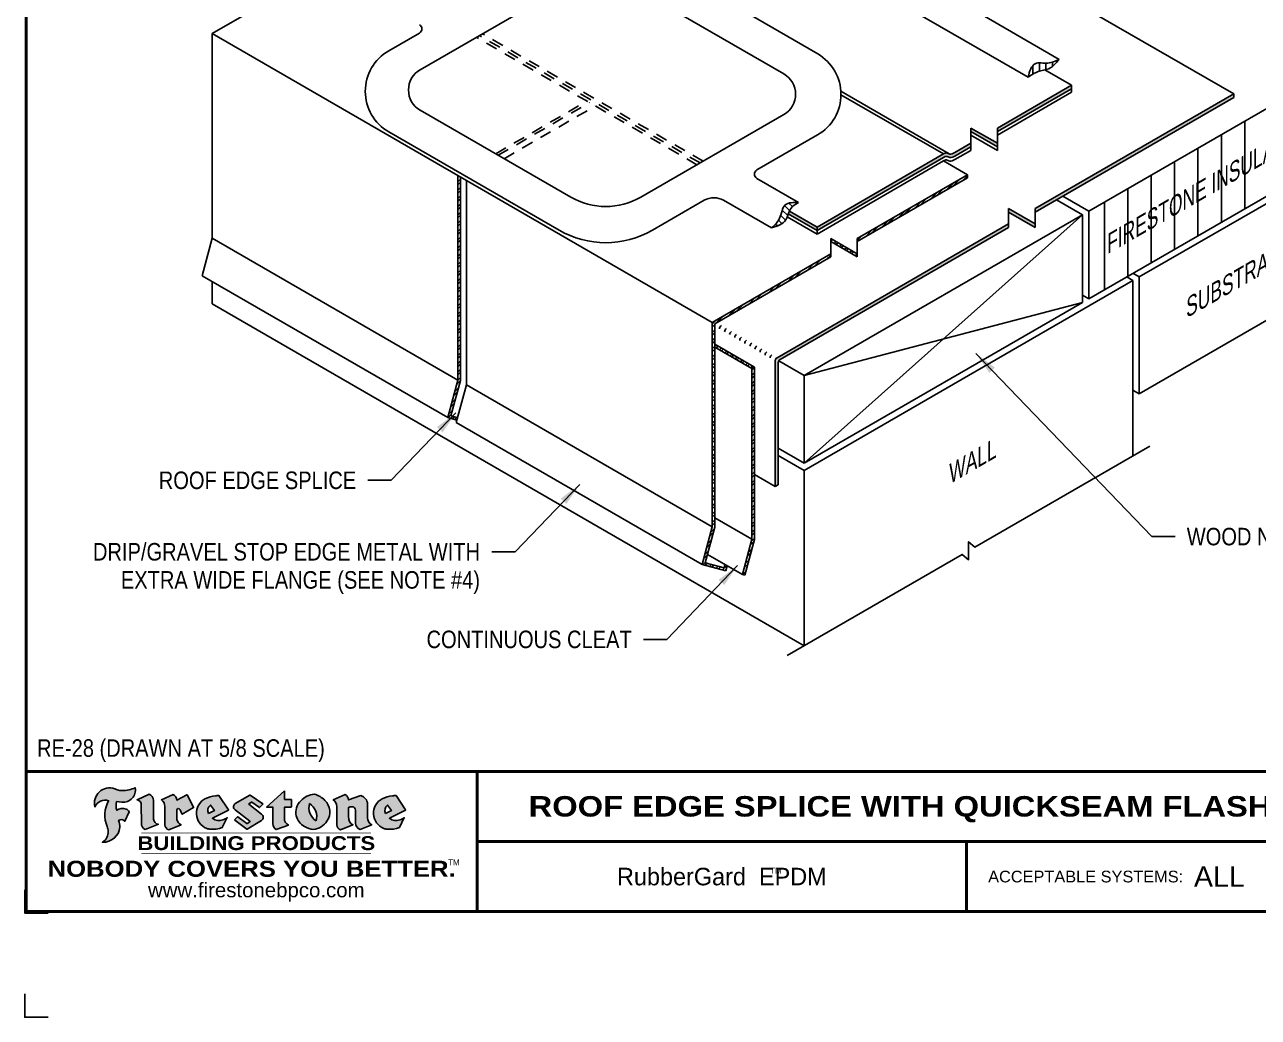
# Model space of a CAD drawing. Header units: inches. Extents: x 165.4 to 185.5, y -66.6 to -49.9.
# Drawn here: x 165.45 to 178.65, y -66.62 to -56 of the extents above; entities that cross this region are included whole.
import ezdxf
from ezdxf.enums import TextEntityAlignment as Align

# ---------------------------------------------------------------- set-up
doc = ezdxf.new("R2010")
doc.units = ezdxf.units.IN
doc.header["$MEASUREMENT"] = 0
doc.linetypes.add('HIDDEN2', pattern=[0.1875, 0.125, -0.0625])
doc.layers.get('0').update_dxf_attribs({"linetype": 'CONTINUOUS'})
doc.layers.get('DEFPOINTS').update_dxf_attribs({"linetype": 'CONTINUOUS'})
for name, color, linetype in [('FSBP-ACCESSORY-FIRESTONE', 7, 'CONTINUOUS'), ('FSBP-ANNO-NOTE', 7, 'CONTINUOUS'), ('FSBP-INSULATION', 7, 'CONTINUOUS'), ('FSBP-MEMBRANE', 7, 'CONTINUOUS'), ('FSBP-SEALANTS', 1, 'CONTINUOUS'), ('FSBP-SUBSTRATE-GENERIC', 9, 'CONTINUOUS'), ('FSBP-TTLB', 7, 'CONTINUOUS'), ('FSBP-TTLB-BORDER', 7, 'CONTINUOUS'), ('FSBP-TTLB-TEXT', 7, 'CONTINUOUS'), ('FSBP-WALL-CURB', 9, 'CONTINUOUS'), ('FSBP-WOOD', 7, 'CONTINUOUS')]:
    doc.layers.add(name, color=color, linetype=linetype)
doc.styles.add('FSBP_ARIAL', font='arial.ttf')
doc.styles.add('FSBP_ARIAL_BOLD', font='')
doc.styles.add('FSBP_ARIAL_NAR', font='ARIALN.TTF')
doc.styles.add('FSBP_BANKGOTHIC', font='bgothm.ttf')
doc.styles.get('FSBP_ARIAL_BOLD').set_extended_font_data('Arial Black')
doc.dimstyles.new('FSBP-LEADER', dxfattribs={"dimtxt": 0.1875, "dimasz": 0.25, "dimexe": 0.0625, "dimexo": 0.125, "dimgap": 0.125, "dimtad": 0, "dimtih": 1, "dimtoh": 1, "dimdec": 4, "dimzin": 0, "dimdsep": 46, "dimlunit": 4, "dimtxsty": 'FSBP_ARIAL_NAR', "dimcen": 0.09375, "dimclrd": 256, "dimclre": 256, "dimclrt": 256, "dimadec": 0, "dimazin": 0, "dimtfac": 1, "dimtdec": 4, "dimtofl": 0, "dimtmove": 0, "dimatfit": 3, "dimfxl": 1, "dimtolj": 1, "dimtzin": 0, "dimlwd": -1, "dimlwe": -1, "dimarcsym": 0})
pattern_1 = [(45, (-0.2678826402711252, -35.02333333333007), (-0.04419417382415922, 0.04419417382415922), []), (45, (-0.2678826402711252, -34.99208333333007), (-0.04419417382415922, 0.04419417382415922), [])]

# ---------------------------------------------------------------- blocks, each defined once
blk = doc.blocks.new('TTLB-EPDM_1')
at = {"layer": 'FSBP-TTLB-TEXT'}
h = blk.add_hatch(color=1, dxfattribs=at)
edge = h.paths.add_edge_path()
edge.add_arc((1.037309769669573, -0.1982514792917306), 0.1319107607348553, 264.0410451462098, 370.3106169565175)
edge.add_arc((1.027551646585694, 0.1214293576525799), 0.3273056962876235, 270.05058356628535, 295.23459397187514, ccw=False)
edge.add_arc((1.022801957313345, -0.06680179986895154), 0.1391656561713503, 249.3281275763668, 272.0749124149863, ccw=False)
edge.add_line((0.9736743133014443, -0.1970076156048179), (0.9474927838574558, -0.1852745150568325))
edge.add_arc((0.8939498971398288, -0.3394262635682071), 0.1631857907024099, 70.84590087378872, 194.3325259843273)
edge.add_arc((0.8444260109029493, -0.4259936440910768), 0.1179914261095279, 70.96950098067128, 156.9641407594482, ccw=False)
edge.add_arc((1.153141409296894, -0.4684497516079468), 0.3110405457095052, 150.3231137483159, 203.2084295854517)
edge.add_arc((0.7562495500622943, -0.6412608153899899), 0.1218587156617311, 0.8849157075190988, 24.34668939894999, ccw=False)
edge.add_arc((0.7493781665697374, -0.6475258110744375), 0.1289731377238325, -58.36655102076742, 3.6216782311386737, ccw=False)
edge.add_arc((0.8256699029544474, -0.5792158350996106), 0.1783301886510354, 267.2205474105585, 354.1381621173521)
edge.add_arc((0.7903121048625305, -0.6011409294291745), 0.212787892960859, 0.9996158580669322, 21.00503380861244)
edge.add_arc((1.01880712263941, -0.5666691048185161), 0.05136395668415847, 40.82117713173261, 125.52727787225791, ccw=False)
edge.add_line((1.057676976260041, -0.5330924682126437), (1.102776947655911, -0.4308018311949837))
edge.add_arc((1.040858222524664, -0.4699705673995949), 0.07326744446031509, 32.31675181867256, 66.31481236598174)
edge.add_arc((1.032262518825329, -0.5063316993097662), 0.1102246948011782, 69.8179132332389, 125.254734720681)
edge.add_arc((1.127708877207287, -0.368959353531244), 0.1659710644737306, 164.1569669952081, 196.5811013160487, ccw=False)
edge.add_line((0.9680425188342383, -0.3236487780942383), (1.023615334387159, -0.3294494641845773))
h = blk.add_hatch(color=1, dxfattribs=at)
edge = h.paths.add_edge_path()
edge.add_line((1.275239419159561, -0.6223407783464694), (1.415345367376062, -0.5660418822574371))
edge.add_arc((1.421019305783958, -0.5090099247487757), 0.05731350411836949, 181.9717871001989, 264.31851000495806, ccw=False)
edge.add_line((1.363739737527226, -0.5109819325197265), (1.363412352251203, -0.3102363679013962))
edge.add_arc((1.294263659668751, -0.3103491388303989), 0.06914878453844908, 0.0934405599591014, 72.42834396969012)
edge.add_line((1.315139561173908, -0.2444268274366692), (1.186839444240604, -0.3024209471341379))
edge.add_arc((1.175246268095289, -0.3585110609420917), 0.05727567197445628, -0.017399788185912257, 78.322067691347, ccw=False)
edge.add_line((1.232521937428658, -0.3585284546236807), (1.232574268422297, -0.555126496687123))
edge.add_arc((1.305699496415486, -0.5558575689677219), 0.07312888236350451, 179.4272023230205, 245.3845503102953)
h = blk.add_hatch(color=1, dxfattribs=at)
edge = h.paths.add_edge_path()
edge.add_line((1.792026821926584, -0.3839679064720229), (1.722158956877934, -0.2518542302253621))
edge.add_arc((1.720119655279638, -0.2529327078887852), 0.002306916790721817, 27.87197133405656, 117.3766794470751)
edge.add_line((1.719058846382097, -0.250884159729182), (1.610638460368705, -0.3070279753467702))
edge.add_arc((1.547088841662962, -0.3061026658494403), 0.06355635479880145, 359.165808011073, 425.8793658831422)
edge.add_line((1.573061729235633, -0.2480956029480268), (1.446879247402876, -0.3051325108639702))
edge.add_arc((1.407812067100189, -0.370357133046621), 0.07602957263902092, -3.441403975725109, 59.07992244284969, ccw=False)
edge.add_line((1.483704536400296, -0.3749210150788969), (1.483704536400296, -0.5723838140635706))
edge.add_arc((1.54053746518044, -0.568254406115083), 0.05698275005415228, 184.1557352478595, 255.3066498366543)
edge.add_line((1.526084036778343, -0.6233736605654059), (1.657291340682093, -0.570650514527486))
edge.add_arc((1.688298576827198, -0.5021390388423987), 0.0752015358480571, 207.5160880841914, 245.649226723163, ccw=False)
edge.add_arc((1.721050197024907, -0.4914488168456328), 0.1093332836229113, 179.4823365255141, 204.5537900001094, ccw=False)
edge.add_line((1.611721375809452, -0.4904610114968335), (1.611721375809452, -0.4126404716788983))
edge.add_arc((1.628589765097195, -0.414159299036043), 0.01693662875851176, 28.356188110622725, 174.8549701683585, ccw=False)
edge.add_arc((1.627340435522395, -0.4197189881350504), 0.02111886817708033, 22.216893572439517, 40.10213956426492, ccw=False)
edge.add_line((1.646891420738257, -0.4117336534413738), (1.666638796144639, -0.4549750258192233))
edge.add_arc((1.668737246926742, -0.4540167099035481), 0.002306916790685496, 204.545128184284, 299.6323508190091)
edge.add_line((1.669877862091766, -0.4560219186518992), (1.791128135493295, -0.3870515928837648))
edge.add_line((1.791128135493295, -0.3870515928837648), (1.792026821926584, -0.3839679064720229))
h = blk.add_hatch(color=1, dxfattribs=at)
h.paths.add_polyline_path([(2.063388732080512, -0.2583237030618903, 0.02524281661523788), (2.025024361750752, -0.2610532129309178, 0.1213611957758757), (1.901773912052249, -0.3008158885520373, 0.6151668103976068), (1.93274136141747, -0.6099060679591872, 0.05306812109568645), (1.967936229862175, -0.617865745600497, 0.1150932231766138), (2.099126721549737, -0.5994933789882708), (2.151195569562105, -0.4944891916583316, -0.08755405562188731), (2.104230609512001, -0.5187113292177372, -0.265591761123442), (1.992692314386659, -0.5010701623316862), (2.165347897647223, -0.4141184325909109, 0.4518949533370738), (2.166222728871162, -0.4107679608846269)])
h.paths.add_polyline_path([(2.014217313945437, -0.4188965037300676), (1.951113654018855, -0.4515330109460507, -0.3720533890450154), (1.973177450672722, -0.3607130665457561)], flags=16)
h = blk.add_hatch(color=1, dxfattribs=at)
edge = h.paths.add_edge_path()
edge.add_arc((2.260407392426802, -0.3775796671688782), 0.04152450223225729, 123.20805433950699, 232.2027298779723, ccw=False)
edge.add_line((2.237665217914071, -0.3428366421988329), (2.393535971665983, -0.2540943745380986))
edge.add_arc((2.394677353533142, -0.2560991469722482), 0.002306916790741334, 55.64644466176611, 119.65426054492559, ccw=False)
edge.add_line((2.395979141996861, -0.2541946229174954), (2.531809646140459, -0.3470380726374032))
edge.add_arc((2.530468902927946, -0.3489153772789875), 0.002306916790700397, -42.731101238422525, 54.4661353739603, ccw=False)
edge.add_line((2.532163440279987, -0.3504807552658491), (2.498457913851155, -0.3869673252714421))
edge.add_arc((2.496763376499139, -0.3854019472845934), 0.002306916790672934, 233.7527076894875, 317.26889876138785, ccw=False)
edge.add_line((2.495399362263356, -0.38726241234572), (2.413849913492982, -0.3274738082119626))
edge.add_arc((2.412485899257181, -0.3293342732731342), 0.002306916790720064, 53.75270768979358, 124.4135619297835)
edge.add_line((2.41118211687575, -0.3274311136421062), (2.382933981293377, -0.346782838468144))
edge.add_arc((2.38423776367478, -0.3486859980991606), 0.002306916790694898, 124.4135619293799, 231.8459020253626)
edge.add_line((2.382812599816248, -0.3505000469010184), (2.519899969301207, -0.4581994452042721))
edge.add_arc((2.494247019847682, -0.4908523236374461), 0.04152450223225742, -55.21225898295222, 51.84590202520428, ccw=False)
edge.add_line((2.517938320565804, -0.5249552055672808), (2.364434947484597, -0.6179520922513717))
edge.add_arc((2.36323960192349, -0.6159790200102006), 0.002306916790726996, 233.2955624372927, 301.20872157023314, ccw=False)
edge.add_line((2.361860787187538, -0.6178285429225383), (2.231266621301074, -0.5204709167214361))
edge.add_arc((2.232647938930649, -0.5186232623475259), 0.002306916790697672, 135.5134179846393, 233.21798691998708, ccw=False)
edge.add_line((2.231002150870836, -0.5170067083764565), (2.262839375599356, -0.4845937328397696))
edge.add_arc((2.264485163659225, -0.4862102868108537), 0.002306916790748497, 53.0352839999411, 135.513417985369, ccw=False)
edge.add_line((2.265872365996302, -0.4843670465239001), (2.361834678328762, -0.5565872257804898))
edge.add_arc((2.363221880665761, -0.5547439854936304), 0.002306916790627066, 233.0352840000685, 302.2362632414394)
edge.add_line((2.36445241715569, -0.5566953042850713), (2.39428499383348, -0.5378823484768844))
edge.add_arc((2.393054457343549, -0.5359310296853765), 0.002306916790685166, 302.2362632406177, 412.2027298768422)
edge.add_line((2.394468296066179, -0.5341081404551886), (2.234958295420142, -0.4103916733127022))
h = blk.add_hatch(color=1, dxfattribs=at)
edge = h.paths.add_edge_path()
edge.add_line((2.763460561272041, -0.2072496393923444), (2.763460561272041, -0.2969520779963801))
edge.add_arc((2.765767478062699, -0.2969520779963943), 0.00230691679065842, 179.9999999996471, 269.9999999996471)
edge.add_line((2.765767478062685, -0.2992589947870528), (2.835417693520355, -0.2992589947870528))
edge.add_arc((2.835417693520355, -0.3015659115777538), 0.002306916790701052, 0, 90, ccw=False)
edge.add_line((2.837724610311056, -0.3015659115777538), (2.837724610311056, -0.3790761307453892))
edge.add_arc((2.83541769352037, -0.3790761307453749), 0.002306916790686842, 269.99999999964706, 359.99999999964706, ccw=False)
edge.add_line((2.835417693520355, -0.3813830475360618), (2.765767478062685, -0.3813830475360618))
edge.add_arc((2.765767478062699, -0.3836899643267202), 0.00230691679065842, 90.00000000035294, 180.0000000003529)
edge.add_line((2.763460561272041, -0.3836899643267344), (2.763460561272041, -0.5033995910642801))
edge.add_arc((2.836735953378943, -0.5071368822038516), 0.07337063740681413, 177.0802527808789, 245.3249543133826)
edge.add_line((2.806105814540615, -0.5738080530967267), (2.674529557384915, -0.6226036013049594))
edge.add_arc((2.708610405062069, -0.564298408791804), 0.06753517344606039, 177.0345319916277, 239.6926428024901, ccw=False)
edge.add_line((2.641165668230087, -0.560804539009709), (2.641165668230087, -0.3836899643267344))
edge.add_arc((2.638858751439429, -0.3836899643267202), 0.00230691679065842, 359.9999999996471, 449.999999999647)
edge.add_line((2.638858751439443, -0.3813830475360618), (2.572857950769389, -0.3813830475360618))
edge.add_line((2.572857950769389, -0.3813830475360618), (2.763460561272041, -0.2072496393923444))
h = blk.add_hatch(color=1, dxfattribs=at)
edge = h.paths.add_edge_path(flags=16)
edge.add_arc((2.940363509127394, -0.4847985213681437), 0.1684614578629418, 344.5558804047865, 417.0140046669545)
edge.add_arc((3.194458079644619, -0.3883534532477785), 0.1684614578629414, 164.5558804047864, 237.0140046669546)
edge = h.paths.add_edge_path()
edge.add_arc((3.069375116502199, -0.4399344555144872), 0.1828726885096673, 136.0914512150047, 191.213418978326)
edge.add_arc((3.064939550433406, -0.4318234379590333), 0.1803148804748503, 194.0167254156723, 240.6663730831859)
edge.add_arc((3.098047041778981, -0.3845058757092554), 0.2378525180183701, 239.2975390661776, 264.2889872773176)
edge.add_arc((3.04884478212623, -0.4190232383793012), 0.203760689247156, 277.1986764832036, 326.503572961274)
edge.add_arc((3.077739326803546, -0.4341046616465112), 0.171374865791709, 325.3768876809902, 406.3828327799087)
edge.add_arc((3.011839488065919, -0.4896144380417797), 0.2571945645850002, 44.28462553519766, 73.82901434867304)
edge.add_arc((3.117152499586992, -0.4983433120546693), 0.2579560664039132, 97.50292863483666, 134.1039137579027)
h = blk.add_hatch(color=1, dxfattribs=at)
edge = h.paths.add_edge_path()
edge.add_line((3.322690228557462, -0.5721896537377091), (3.322690228557462, -0.3749210150788969))
edge.add_arc((3.246797759257384, -0.3703571330465745), 0.076029572638996, 356.5585960242387, 419.0799224428129)
edge.add_line((3.285864939560099, -0.3051325108639702), (3.412047421392799, -0.2480956029480268))
edge.add_arc((3.386074533820159, -0.3061026658494941), 0.06355635479883807, 0.3962622833877276, 65.87936588318718, ccw=False)
edge.add_line((3.449629368605429, -0.3056631084210863), (3.580526418688805, -0.2593848434574539))
edge.add_arc((3.555744121700958, -0.3530904070730321), 0.09692726601172152, 2.366977007666776, 75.18615851992018, ccw=False)
edge.add_line((3.652588689330287, -0.3490873311063041), (3.652588689330287, -0.4883770011386872))
edge.add_arc((3.761877549389556, -0.4914934052703811), 0.1093332836229047, 178.3666365323574, 204.5537900000422)
edge.add_arc((3.729125929191727, -0.5021836272670953), 0.07520153584796169, 207.5160880841711, 245.2240541443093)
edge.add_line((3.697611150971852, -0.5704631245385627), (3.572585913552643, -0.6207021253773775))
edge.add_arc((3.59534718600759, -0.5526356419907701), 0.07177131519198746, 180.3328587115751, 251.51018566665869, ccw=False)
edge.add_line((3.523577081955409, -0.5530525936986663), (3.523577081955409, -0.4153032515383615))
edge.add_arc((3.486319529276879, -0.4148773504126441), 0.0372599868942854, 359.3450650296066, 449.0500281941028)
edge.add_arc((3.482769874121713, -0.4419622099033496), 0.06447454900600783, 86.29402372314017, 119.8211331593848)
edge.add_line((3.450707067966732, -0.3860252459975726), (3.450707067966732, -0.4904610114968335))
edge.add_arc((3.560035889182251, -0.491448816845647), 0.1093332836229751, 179.4823365255069, 204.5537900001023)
edge.add_arc((3.527284268984408, -0.5021390388424952), 0.07520153584796385, 207.5160880841699, 245.6492267231416)
edge.add_line((3.496277032839316, -0.570650514527486), (3.365069728935509, -0.6233736605654059))
edge.add_arc((3.37950248606194, -0.5682868177318081), 0.05694615642555727, 183.9298782390169, 255.318496325343, ccw=False)
h = blk.add_hatch(color=1, dxfattribs=at)
h.paths.add_polyline_path([(3.957695472291277, -0.2583237030618903, 0.02524281661523822), (3.919331101961575, -0.2610532129309178, 0.1085638477195505), (3.807890832595604, -0.2939221658134414, 0.6425897848490651), (3.827048101628293, -0.6099060679591872, 0.05306812109569052), (3.862242970072884, -0.617865745600497, 0.1150932231766133), (3.993433461760503, -0.5994933789882708), (4.045502309772871, -0.4944891916583316, -0.08755405562189084), (3.998537349722767, -0.5187113292177372, -0.2655917611234366), (3.886999054597368, -0.5010701623316862), (4.059654637857989, -0.4141184325909109, 0.4518949533370731), (4.060529469081928, -0.4107679608846269)])
h.paths.add_polyline_path([(3.90852405415626, -0.4188965037300676), (3.845420394229677, -0.4515330109460507, -0.3720533890450147), (3.867484190883488, -0.3607130665457561)], flags=16)
at = {"layer": 'DEFPOINTS', "color": 1}
blk.add_lwpolyline([(0.234375, -1.515625), (-0.015625, -1.515625), (-0.015625, -1.265625)], dxfattribs=at)
at = {"layer": 'DEFPOINTS', "linetype": 'Continuous', "ltscale": 1.75}
blk.add_lwpolyline([(-0.015625, -2.380833333333342), (-0.015625, -2.630833333333342), (0.234375, -2.630833333333342)], dxfattribs=at)
at = {"layer": 'FSBP-TTLB', "const_width": 0.03125}
for points in [[(0, 0), (0, -1.5), (20, -1.5), (20, 0), (0, 0)], [(4.825208527206769, 0), (4.825208527206769, -0.75)], [(4.825208527206769, -0.75), (15.84028770518938, -0.75)], [(4.825208527206769, -0.75), (4.825208527206769, -1.5)]]:
    blk.add_lwpolyline(points, dxfattribs=at)
at = {"layer": 'FSBP-TTLB-BORDER', "const_width": 0.03125}
blk.add_lwpolyline([(20, 0), (20, 13), (0, 13), (0, 0)], dxfattribs=at)
at = {"layer": 'FSBP-TTLB-TEXT', "color": 1}
blk.add_line((0.7358432058323388, -0.379822754145593), (0.7358432058323388, -0.379822754145593), dxfattribs=at)
for points in [[(1.023615323725323, -0.3294494630716969, 0.5000510906601082), (1.167090420776901, -0.1746414942047778, -0.1103304102359608), (1.027840608309816, -0.2058762110801382, -0.09957876667165425), (0.9736743133014443, -0.1970076156048179), (0.9474927838574558, -0.1852745150568325, 0.5978159689075124), (0.7358432058323388, -0.379822754145593, -0.3938834584182213), (0.8828996422548698, -0.3144510229727047, 0.2349406564350952), (0.86727108227484, -0.5910237178633082, -0.1027304183841549), (0.8780937320133262, -0.6393788197974146, -0.2772692352614086), (0.8170223912655956, -0.7573362346216896, 0.3985429150902959), (1.003067614090241, -0.5974286950643517, 0.0875124847930418), (0.9889600163401155, -0.5248671157293501, -0.3874031597924062), (1.057676976260041, -0.5330924682126437), (1.102776947655911, -0.4308018311949837, 0.1494423498871741), (1.07029056398062, -0.4028746979725923, 0.2467195073738216), (0.9686394281704906, -0.4163228904100862, -0.1424285161541127), (0.9680425188342383, -0.3236487780942383), (1.023615334387159, -0.3294494641845773)], [(2.166222728871162, -0.4107679608846269), (2.063388732080512, -0.2583237030618903, 0.02524281661523788), (2.025024361750752, -0.2610532129309178, 0.1085638477195265), (1.913584092384895, -0.2939221658134414, 0.6425897848491228), (1.93274136141747, -0.6099060679591872, 0.05306812109568648), (1.967936229862175, -0.617865745600497, 0.1150932231766137), (2.099126721549737, -0.5994933789882708), (2.151195569562105, -0.4944891916583316, -0.0875540556218873), (2.104230609512001, -0.5187113292177372, -0.2655917611234418), (1.992692314386659, -0.5010701623316862), (2.165347897647223, -0.4141184325909109)], [(2.763460561272041, -0.2072496393923444), (2.763460561272041, -0.2969520779963801, 0.4142135623730958), (2.765767478062685, -0.2992589947870528), (2.835417693520355, -0.2992589947870528, -0.414213562373095), (2.837724610311056, -0.3015659115777538), (2.837724610311056, -0.3790761307453892, -0.4142135623730938), (2.835417693520355, -0.3813830475360618), (2.765767478062685, -0.3813830475360618, 0.4142135623730958), (2.763460561272041, -0.3836899643267344), (2.763460561272041, -0.5033995910642801, 0.3068985753588853), (2.806105814540615, -0.5738080530967267), (2.674529557384915, -0.6226036013049594, -0.2804194150632976), (2.641165668230087, -0.560804539009709), (2.641165668230087, -0.3836899643267344, 0.414213562373095), (2.638858751439443, -0.3813830475360618), (2.572857950769389, -0.3813830475360618), (2.763460561272041, -0.2072496393923444)], [(4.060529469081928, -0.4107679608846269), (3.957695472291277, -0.2583237030618903, 0.02524281661523788), (3.919331101961575, -0.2610532129309178, 0.1085638477195265), (3.807890832595604, -0.2939221658134414, 0.6425897848491228), (3.827048101628293, -0.6099060679591872, 0.05306812109568648), (3.862242970072884, -0.617865745600497, 0.1150932231766137), (3.993433461760503, -0.5994933789882708), (4.045502309772871, -0.4944891916583316, -0.0875540556218873), (3.998537349722767, -0.5187113292177372, -0.2655917611234418), (3.886999054597368, -0.5010701623316862), (4.059654637857989, -0.4141184325909109)], [(4.059654637857989, -0.4141184325909109, 0.4518949533370731), (4.060529469081928, -0.4107679608846269, 0.4518949533370731)]]:
    blk.add_lwpolyline(points, format="xyb", dxfattribs=at)
for points in [[(1.275239419159561, -0.6223407783464694), (1.415345367376062, -0.5660418822574371, -0.3756100036733062), (1.363739737527226, -0.5109819325197265), (1.363412352251203, -0.3102363679013962, 0.3265360292958048), (1.315139561173908, -0.2444268274366692), (1.186839444240604, -0.3024209471341379, -0.3557863980845349), (1.232521937428658, -0.3585284546236807), (1.232574268422297, -0.555126496687123, 0.2960110723418457)], [(1.792026821926584, -0.3839679064720229), (1.722158956877934, -0.2518542302253621, 0.4116839150163434), (1.719058846382097, -0.250884159729182), (1.610638460368705, -0.3070279753467702, 0.2996033003794034), (1.573061729235633, -0.2480956029480268), (1.446879247402876, -0.3051325108639702, -0.2797757560995365), (1.483704536400296, -0.3749210150788969), (1.483704536400296, -0.5723838140635706, 0.320828638474519), (1.526084036778343, -0.6233736605654059), (1.657291340682093, -0.570650514527486, -0.1679398621276611), (1.621603752698661, -0.5368819723450571, -0.1098333365370753), (1.611721375809452, -0.4904610114968335), (1.611721375809452, -0.4126404716788983, -0.743334502655012), (1.64349420176768, -0.4061152228778298, -0.07819791644735608), (1.646891420738257, -0.4117336534413738), (1.666638796144639, -0.4549750258192233, 0.4404648714563479), (1.669877862091766, -0.4560219186518992), (1.791128135493295, -0.3870515928837648)], [(2.234958295420142, -0.4103916733127022, -0.5150044486718882), (2.237665217914071, -0.3428366421988329), (2.393535971665983, -0.2540943745380986, -0.2867822934100265), (2.395979141996861, -0.2541946229174954), (2.531809646140459, -0.3470380726374032, -0.4515027974650387), (2.532163440279987, -0.3504807552658491), (2.498457913851155, -0.3869673252714421, -0.3814439164929681), (2.495399362263356, -0.38726241234572), (2.413849913492982, -0.3274738082119626, 0.3184718635035665), (2.41118211687575, -0.3274311136421062), (2.382933981293377, -0.346782838468144, 0.5064094529656681), (2.382812599816248, -0.3505000469010184), (2.519899969301207, -0.4581994452042721, -0.5043597839115849), (2.517938320565804, -0.5249552055672808), (2.364434947484597, -0.6179520922513717, -0.3053163970316367), (2.361860787187538, -0.6178285429225383), (2.231266621301074, -0.5204709167214361, -0.4541703869768119), (2.231002150870836, -0.5170067083764565), (2.262839375599356, -0.4845937328397696, -0.3762644290664977), (2.265872365996302, -0.4843670465239001), (2.361834678328762, -0.5565872257804898, 0.3114700032088108), (2.36445241715569, -0.5566953042850713), (2.39428499383348, -0.5378823484768844, 0.520381097387146), (2.394468296066179, -0.5341081404551886)], [(2.937624918725987, -0.3131105398334029, 0.2452625673097023), (2.889993533867141, -0.4754966266250307, 0.2064059665179019), (2.976604338974084, -0.5890186876871866, 0.1094800500670344), (3.074378098474654, -0.6211778035979165, 0.2185147641853038), (3.218764944843201, -0.5314757029352819, 0.3689489483072479), (3.195959963110113, -0.3100352223135445, 0.1296305888694145), (3.0834694040758, -0.242595816912754, 0.1610736375384317)], [(3.322690228557462, -0.5721896537377091), (3.322690228557462, -0.3749210150788969, 0.2797757560995341), (3.285864939560099, -0.3051325108639702), (3.412047421392799, -0.2480956029480268, -0.2937618496109166), (3.449629368605429, -0.3056631084210863), (3.580526418688805, -0.2593848434574539, -0.3288760160581939), (3.652588689330287, -0.3490873311063041), (3.652588689330287, -0.4883770011386872, 0.114762897203527), (3.662431105063263, -0.536926560769686, 0.166032965990522), (3.697611150971852, -0.5704631245385627), (3.572585913552643, -0.6207021253773775, -0.3209557512194564), (3.523577081955409, -0.5530525936986663), (3.523577081955409, -0.4153032515383615, 0.4127061514896111), (3.48693727661589, -0.3776224848030694, 0.1473421876160361), (3.450707067966732, -0.3860252459975726), (3.450707067966732, -0.4904610114968335, 0.1098333365370753), (3.460589444855941, -0.5368819723450855, 0.1679398621276611), (3.496277032839316, -0.570650514527486), (3.365069728935509, -0.6233736605654059, -0.3219729545308964), (3.322690228557462, -0.5721896537377091, 29.1476284739)], [(1.951113654018855, -0.4515330109460507), (2.014217313945437, -0.4188965037300676), (1.973177450672722, -0.3607130665457561, 0.3720533890450154)], [(3.10274193015772, -0.5296595419651595, 0.3271311138286319), (3.032079658614293, -0.3434924326507627, 0.3271311138286322)], [(3.845420394229677, -0.4515330109460507), (3.90852405415626, -0.4188965037300676), (3.867484190883488, -0.3607130665457561, 0.3720533890450154)]]:
    blk.add_lwpolyline(points, format="xyb", close=True, dxfattribs=at)
at = {"layer": 'FSBP-TTLB-TEXT'}
for points, const_width in [([(1.233926579809207, -0.6584455781731435), (3.691229482685259, -0.6584455781731577)], 0.0078125), ([(10.06152282927678, -0.75), (10.06152282927678, -1.5)], 0.03125), ([(1.233926579809207, -0.8761560960495984), (3.691229482685259, -0.8761560960495842)], 0.0078125)]:
    blk.add_lwpolyline(points, dxfattribs=dict(at, const_width=const_width))
at = {"layer": 'FSBP-TTLB-TEXT', "color": 1}
for centre, start, end in [((1.789987520328282, -0.3850463841354355), 299.6323508193319, 27.87197133380463), ((2.164310260790558, -0.412058050385383), 296.7304547840455, 34.00233684987403)]:
    blk.add_arc(centre, 0.00230691679068068, start, end, dxfattribs=at)
at = {"layer": 'FSBP-TTLB-TEXT', "lineweight": 18, "style": 'FSBP_ARIAL_BOLD'}
blk.add_text('BUILDING PRODUCTS', height=0.1484375, dxfattribs=at).set_placement((2.462578031247233, -0.7673008371113639), align=Align.MIDDLE_CENTER)
at = {"layer": 'FSBP-TTLB-TEXT', "color": 1}
for s, height, style, p in [('NOBODY COVERS YOU BETTER.', 0.171875, 'FSBP_ARIAL_BOLD', (2.412604263603384, -1.041650450587369)), ('TM', 0.0625, 'FSBP_BANKGOTHIC', (4.576671173373001, -0.9725745042934193))]:
    blk.add_text(s, height=height, dxfattribs=dict(at, style=style)).set_placement(p, align=Align.MIDDLE_CENTER)
at = {"layer": 'FSBP-TTLB-TEXT'}
for s, height, style, p in [('RubberGard  EPDM', 0.1875, 'FSBP_BANKGOTHIC', (7.443365678241776, -1.125)), ('TM', 0.0625, 'FSBP_BANKGOTHIC', (8.023397742165457, -1.062518816683806)), ('www.firestonebpco.com', 0.15625, 'FSBP_ARIAL', (2.462578031247233, -1.268657306740124))]:
    blk.add_text(s, height=height, dxfattribs=dict(at, style=style)).set_placement(p, align=Align.MIDDLE_CENTER)
at = {"layer": 'FSBP-TTLB-TEXT', "style": 'FSBP_ARIAL'}
blk.add_text('ACCEPTABLE SYSTEMS:', height=0.125, dxfattribs=at).set_placement((10.29281281591562, -1.125), align=Align.MIDDLE_LEFT)
at = {"layer": 'FSBP-TTLB-TEXT'}
for tag, height, style, p in [('MAXIMUM_WARRANTY', 0.1875, 'FSBP_ARIAL_BOLD', (18.03987100774941, 0.2240244307510579)), ('ACCPT_SYSTEMS', 0.21875, 'FSBP_ARIAL', (12.49438170418193, -1.125))]:
    blk.add_attdef(tag, text='', height=height, dxfattribs=dict(at, style=style)).set_placement(p, align=Align.MIDDLE_LEFT)
for tag, height, style, p in [('DETAIL_DESCP_LINE_1', 0.21875, 'FSBP_ARIAL_BOLD', (10.33118450231211, -0.3736318192489421)), ('ISSUE_REV_DATE', 0.21875, 'FSBP_ARIAL', (16.84069633627263, -0.7282559425942452)), ('DETAIL_NUMBER', 0.4375, 'FSBP_ARIAL', (18.91941590748775, -0.8931630692489421))]:
    blk.add_attdef(tag, text='', height=height, dxfattribs=dict(at, style=style)).set_placement(p, align=Align.MIDDLE_CENTER)

msp = doc.modelspace()

# ---------------------------------------------------------------- hatches: boundary and pattern name
at = {"layer": 'FSBP-ACCESSORY-FIRESTONE'}
h = msp.add_hatch(dxfattribs=at)
h.set_pattern_fill('STEEL', color=256, scale=0.5, style=0)
h.set_pattern_definition(pattern_1)
h.paths.add_polyline_path([(170.0825424670005, -59.80268289880986), (169.9748880947202, -60.20445448581758), (170.0721264923705, -60.23031113779452), (170.0790772117426, -60.20437069994878), (170.0077924367326, -60.18541537300771), (170.1093979357504, -59.80621848834478), (170.1093979357504, -57.63068791092175), (170.0825424670005, -57.61518289880972)])
h = msp.add_hatch(dxfattribs=at)
h.set_pattern_fill('STEEL', color=256, scale=0.4166666666666666, style=0)
h.set_pattern_definition([(45, (65.09875173499276, -82.41751200594422), (-0.03682847818679934, 0.03682847818679935), []), (45, (65.09875173499276, -82.39147033927755), (-0.03682847818679934, 0.03682847818679935), [])])
h.paths.add_polyline_path([(175.5361189999322, -57.63880677814439), (175.5361189999322, -57.60779675392041), (174.3551102809109, -58.28965245576261), (174.3551102809109, -58.32066247998672)])
h = msp.add_hatch(dxfattribs=at)
h.set_pattern_fill('STEEL', color=256, scale=0.5, style=0)
h.set_pattern_definition(pattern_1)
h.paths.add_polyline_path([(173.2542725430127, -59.66316466444842), (173.2274170742627, -59.67866967656033), (173.2274170742627, -61.50489636179073), (173.1258115752449, -61.88409324645374), (173.1517519660877, -61.89104395323139), (173.2542725430127, -61.50843195132549)])
h.paths.add_polyline_path([(172.8297896131062, -59.41808933060044), (172.8297896131061, -59.44909935482458), (173.2274170742627, -59.67866967656033), (173.2542725430127, -59.66316466444837)], flags=17)
h.paths.add_polyline_path([(172.8297896131061, -59.20130677814429), (174.0713304162621, -58.48450286123231), (174.0713304162621, -58.45349283700824), (172.8029341443561, -59.18580176603226), (172.8029341443561, -61.37330176603226), (172.6952797720757, -61.77507335304001), (172.9486684875563, -61.84245191942307), (172.962738257636, -61.78994282263469), (172.9386603030613, -61.7760414090794), (172.9296655842879, -61.80961015654135), (172.7281841140883, -61.75603424023018), (172.8297896131061, -61.37683735556727)])
h.paths.add_polyline_path([(174.0713304162621, -58.28965245576263), (174.0713304162622, -58.32066247998669), (174.3551102809109, -58.48450286123229), (174.3551102809109, -58.45349283700821)])
at = {"layer": 'FSBP-INSULATION'}
h = msp.add_hatch(dxfattribs=at)
h.set_pattern_fill('LINE', color=256, scale=2, angle=90, style=0)
h.set_pattern_definition([(90, (2.842170943040401e-12, -17.51166666666313), (-0.25, 1.530757942277972e-17), [])])
h.paths.add_polyline_path([(179.4765195009787, -57.40635611833763), (179.4765195009788, -57.01573111833769), (179.3935243896291, -56.98552336821684), (179.5595146123283, -56.88968886845855), (179.4765195009787, -56.85948111833769), (179.4765195009787, -56.46885611833763), (176.8314034312417, -57.996014593238), (176.8314034312417, -58.93351459323798)])
h.paths.add_polyline_path([(176.9710912512161, -58.51980736902774), (179.4124558930432, -57.17495911964415), (179.4124558930432, -56.83890168337002), (176.9710912512161, -58.18374993275361)], flags=24)
at = {"layer": 'FSBP-MEMBRANE'}
h = msp.add_hatch(color=256, dxfattribs=at)
h.paths.add_polyline_path([(176.2584666892431, -57.9687911852757), (176.2584666892431, -58.00629118527566), (178.3832204264847, -56.77956404311757), (178.3832204264846, -56.74206404311765)])
h.paths.add_polyline_path([(175.9746868245942, -57.9687911852757), (175.9746868245941, -58.00629118527571), (176.2584666892431, -58.17013156652132), (176.2584666892431, -58.1326315665214)])
h.paths.add_polyline_path([(173.49626958719, -59.56354642570081, 0.2679491924311297), (173.47673833719, -59.59737554303614), (173.47673833719, -60.940447798146), (173.5092142898319, -60.92169779814601), (173.5092142898319, -59.61612554303618, -0.2679491924311226), (173.5287455398319, -59.58229642570083), (175.9746868245942, -58.17013156652128), (175.9746868245942, -58.13263156652126)])
h = msp.add_hatch(color=256, dxfattribs=at)
h.paths.add_polyline_path([(176.6460724569061, -56.68612868109211), (176.6460724569061, -56.64862868109205), (175.8538451023711, -57.10602135749221), (175.8538451023711, -57.14352135749232)])
edge = h.paths.add_edge_path()
edge.add_line((175.5700652377222, -57.30736173873784), (175.5700652377222, -57.2698617387379))
edge.add_line((175.5700652377222, -57.26986173873792), (175.3973369534102, -57.36958646018213))
edge.add_spline(control_points=[(175.3973369534084, -57.36958646018303), (175.3794084102807, -57.37908284705198), (175.3591190131802, -57.38982973054546), (175.3394187951461, -57.38270785037679), (175.3371328026059, -57.38175191155173)], knot_values=[0.1010463969795672, 0.1010463969795672, 0.1010463969795672, 0.1010463969795672, 0.1894807870212095, 0.2011259429914909, 0.2011259429914909, 0.2011259429914909, 0.2011259429914909], degree=3, periodic=0)
edge.add_spline(control_points=[(175.3371328026059, -57.38175191155173), (175.3280496499523, -57.37795358845005), (175.3084312084678, -57.36527172452994), (175.2887872912758, -57.37732036094835), (175.2781386476595, -57.38385172809008)], knot_values=[0, 0, 0, 0, 0.04627081125344845, 0.1010463969795672, 0.1010463969795672, 0.1010463969795672, 0.1010463969795672], degree=3, periodic=0)
edge.add_line((175.2781386476572, -57.38385172809031), (173.9249739542465, -58.16510172809008))
edge.add_line((173.9249739542465, -58.16510172809003), (173.9249739542465, -58.20260172809009))
edge.add_line((173.9249739542465, -58.20260172809009), (175.2781386476595, -57.4213517280902))
edge.add_spline(control_points=[(175.2781386476595, -57.42135172809009), (175.2887872912758, -57.41482036094836), (175.3106950841369, -57.40138317180054), (175.3497384064419, -57.43229844830556), (175.3794084102807, -57.416582847052), (175.3973369534084, -57.40708646018305)], knot_values=[0, 0, 0, 0, 0.05477558572611872, 0.1126915529498486, 0.2011259429914909, 0.2011259429914909, 0.2011259429914909, 0.2011259429914909], degree=3, periodic=0)
edge.add_line((175.3973369534092, -57.40708646018267), (175.5700652377222, -57.30736173873784))
h.paths.add_polyline_path([(175.5700652377222, -57.10602135749226), (175.5700652377222, -57.14352135749223), (175.853845102371, -57.30736173873788), (175.853845102371, -57.26986173873792)])
h = msp.add_hatch(color=256, dxfattribs=at)
edge = h.paths.add_edge_path()
edge.add_spline(control_points=[(173.628622251685, -57.99400299284153), (173.624327231513, -58.00393808824059), (173.6206615934736, -58.01436879011944), (173.6170982204762, -58.02484959032099)], knot_values=[0.2939066862493444, 0.2939066862493444, 0.2939066862493444, 0.2939066862493444, 0.3325902273572542, 0.3325902273572542, 0.3325902273572542, 0.3325902273572542], degree=3, periodic=0)
edge.add_line((173.6170982204763, -58.02484959032094), (173.9249739542464, -58.20260172809013))
edge.add_line((173.9249739542464, -58.20260172809014), (173.9249739542463, -58.16510172809003))
edge.add_line((173.9249739542463, -58.16510172809008), (173.628622251685, -57.99400299284152))
at = {"layer": 'FSBP-SEALANTS'}
h = msp.add_hatch(dxfattribs=at)
h.set_pattern_fill('ANSI31', color=256, scale=0.5625, angle=45, style=0)
h.set_pattern_definition([(90, (-485.6181450794386, 121.7926645869952), (-0.0703125, 1.301042606982605e-17), [])])
edge = h.paths.add_edge_path()
edge.add_spline(control_points=[(176.3630136267968, -56.48520458932346), (176.3771040652559, -56.48187733599418), (176.4382655024471, -56.46432085083039), (176.4812781074561, -56.41231688420611), (176.5146368557361, -56.37198481801722)], knot_values=[0, 0, 0, 0, 0.02308705440026329, 0.1028640034363193, 0.1028640034363193, 0.1028640034363193, 0.1028640034363193], degree=3, periodic=0)
edge.add_spline(control_points=[(176.5146368557361, -56.37198481801722), (176.4761024196542, -56.38999097100613), (176.3968952759316, -56.42700243640431), (176.2304300103497, -56.38588381167423), (176.1995335626209, -56.49975054163001), (176.1825657106833, -56.56228439120035)], knot_values=[0, 0, 0, 0, 0.0678948632635997, 0.1395572049137561, 0.2268564575365941, 0.2268564575365941, 0.2268564575365941, 0.2268564575365941], degree=3, periodic=0)
edge.add_spline(control_points=[(176.1825657106833, -56.56228439120035), (176.2168562682892, -56.53884826498647), (176.2718259135274, -56.50127886881226), (176.3388622393221, -56.49090759030628), (176.3630136267968, -56.48520458932346)], knot_values=[0.1028640034363193, 0.1028640034363193, 0.1028640034363193, 0.1028640034363193, 0.1684829536403356, 0.2080547808821229, 0.2080547808821229, 0.2080547808821229, 0.2080547808821229], degree=3, periodic=0)
h = msp.add_hatch(dxfattribs=at)
h.set_pattern_fill('ANSI31', color=256, scale=0.4166666666666666, angle=90, style=0)
h.set_pattern_definition([(135, (-154.9012482650074, 21.8031588715138), (-0.03682847818679935, -0.03682847818679934), [])])
edge = h.paths.add_edge_path()
edge.add_spline(control_points=[(173.6170982204762, -58.02484959032099), (173.6206615934736, -58.01436879011944), (173.6243272315131, -58.00393808824059), (173.628622251685, -57.99400299284153)], knot_values=[0.2939066862493421, 0.2939066862493421, 0.2939066862493421, 0.2939066862493421, 0.3325902273572542, 0.3325902273572542, 0.3325902273572542, 0.3325902273572542], degree=3, periodic=0)
edge.add_spline(control_points=[(173.628622251685, -57.99400299284153), (173.6329254126694, -57.98404906639058), (173.6538382922099, -57.94397528037762), (173.6956167584662, -57.92088167304262), (173.7275365221818, -57.9032375957098)], knot_values=[0.3325902273572542, 0.3325902273572542, 0.3325902273572542, 0.3325902273572542, 0.3713470895293994, 0.4968311355062338, 0.4968311355062338, 0.4968311355062338, 0.4968311355062338], degree=3, periodic=0)
edge.add_spline(control_points=[(173.7275365221818, -57.9032375957098), (173.671342644481, -57.90200254782125), (173.555624374803, -57.89945925288449), (173.5422358262445, -58.07868044653796), (173.4709709330323, -58.14474295432418), (173.437723243528, -58.17556353999767)], knot_values=[0, 0, 0, 0, 0.1749789425601922, 0.3603285854542853, 0.5224248675494132, 0.5224248675494132, 0.5224248675494132, 0.5224248675494132], degree=3, periodic=0)
edge.add_spline(control_points=[(173.437723243528, -58.17556353999767), (173.4987310698286, -58.15570965252925), (173.5727617496682, -58.13161771423432), (173.6016603873859, -58.06780021458601), (173.6061709298624, -58.05604071614358)], knot_values=[0, 0, 0, 0, 0.2102803711560749, 0.2551672429184809, 0.2551672429184809, 0.2551672429184809, 0.2551672429184809], degree=3, periodic=0)
edge.add_spline(control_points=[(173.6061709298624, -58.05604071614358), (173.610063736329, -58.0458917259016), (173.6135296979898, -58.03534553649972), (173.6170982204762, -58.02484959032099)], knot_values=[0.2551672429184809, 0.2551672429184809, 0.2551672429184809, 0.2551672429184809, 0.2939066862493421, 0.2939066862493421, 0.2939066862493421, 0.2939066862493421], degree=3, periodic=0)

# ---------------------------------------------------------------- linework, layer by layer
at = {"layer": 'FSBP-ACCESSORY-FIRESTONE'}
for p, q in [((167.4523617692057, -56.09664736492059), (167.4523617692057, -58.28414736492059)), ((170.0825424670005, -57.61518289880976), (167.4523617692057, -56.0966473649205)), ((175.5361189999322, -57.60779675392034), (175.2781386476595, -57.45885172809011)), ((170.0825424670005, -57.61518289880972), (170.0825424670005, -59.80268289880976)), ((170.1727534465614, -57.66726623214305), (170.0825424670005, -57.61518289880972)), ((170.1093979357505, -57.63068791092181), (170.1093979357504, -59.80621848834454)), ((172.8029341443561, -59.18580176603223), (170.1727534465614, -57.66726623214305)), ((170.1727534465614, -57.66726623214305), (170.1727534465614, -59.85476623214311)), ((174.3551102809109, -58.28965245576261), (175.5361189999322, -57.60779675392038)), ((174.3551102809109, -58.32066247998672), (175.5361189999322, -57.63880677814436)), ((175.5361189999322, -57.60779675392034), (175.5361189999322, -57.63880677814446)), ((167.3447073969253, -58.68591895192836), (167.4523617692057, -58.28414736492059)), ((170.0825424670005, -59.80268289880976), (167.4523617692057, -58.28414736492059)), ((174.3551102809109, -58.45349283700821), (174.0713304162621, -58.28965245576261)), ((174.0713304162621, -58.28965245576261), (174.0713304162621, -58.48450286123229)), ((174.3551102809109, -58.48450286123229), (174.0713304162621, -58.32066247998668)), ((174.3551102809109, -58.48450286123229), (174.3551102809109, -58.28965245576256)), ((172.8029341443561, -59.18580176603223), (174.0713304162621, -58.45349283700821)), ((172.8297896131061, -59.20130677814427), (174.0713304162621, -58.48450286123229)), ((169.9748880947201, -60.20445448581758), (167.3447073969252, -58.68591895192836)), ((172.8029341443561, -59.18580176603223), (172.8029341443561, -61.37330176603223)), ((172.8297896131061, -59.20130677814427), (172.8297896131061, -61.37683735556701)), ((173.2542725430127, -59.66316466444837), (172.8297896131061, -59.4180893306004)), ((173.2274170742627, -59.67866967656033), (172.8297896131061, -59.44909935482457)), ((173.2274170742627, -59.67866967656033), (173.2542725430127, -59.66316466444837)), ((173.2274170742627, -59.67866967656033), (173.2274170742627, -61.50489636179076)), ((173.2542725430126, -59.66316466444837), (173.2542725430127, -61.50843195132558)), ((169.9748880947201, -60.20445448581754), (170.0825424670005, -59.80268289880976)), ((170.0077924367326, -60.18541537300771), (170.1093979357504, -59.80621848834474)), ((170.0650990742809, -60.25653781915086), (170.1727534465614, -59.85476623214311)), ((172.8029341443561, -61.37330176603223), (170.1727534465614, -59.85476623214311)), ((170.0790772117426, -60.20437069994878), (170.0077924367326, -60.18541537300771)), ((170.0721264923705, -60.23031113779447), (169.9748880947201, -60.20445448581754)), ((172.6952797720756, -61.77507335304), (170.065099074281, -60.25653781915091)), ((172.6952797720757, -61.77507335304004), (172.8029341443561, -61.37330176603223)), ((173.2274170742627, -61.50489636179076), (172.8297896131061, -61.27532604005481)), ((172.7281841140883, -61.75603424023018), (172.8297896131061, -61.3768373555672)), ((173.1258115752449, -61.88409324645374), (173.2274170742627, -61.50489636179076)), ((173.1517519660877, -61.89104395323139), (173.2542725430127, -61.50843195132549)), ((172.9296655842879, -61.80961015654138), (172.7281841140883, -61.75603424023018)), ((173.1258115752449, -61.88409324645374), (172.7517398968303, -61.66812286222499)), ((172.9486684875563, -61.84245191942304), (172.6952797720757, -61.77507335304004)), ((172.9386603030612, -61.7760414090794), (172.9296655842879, -61.80961015654138)), ((172.962738257636, -61.78994282263469), (172.9486684875563, -61.84245191942304)), ((173.1258115752449, -61.88409324645374), (173.1517519660877, -61.89104395323139))]:
    msp.add_line(p, q, dxfattribs=at)
at = {"layer": 'FSBP-ACCESSORY-FIRESTONE', "linetype": 'HIDDEN2'}
for p, q in [((170.4864186759812, -57.38200486083547), (171.4625626291634, -56.81842788669788)), ((170.5132741447312, -57.39750987294752), (171.4894180979135, -56.83393289880986)), ((170.576629655542, -57.43408819416877), (171.5527736087243, -56.87051122003116))]:
    msp.add_line(p, q, dxfattribs=at)
at = {"layer": 'FSBP-INSULATION'}
for p, q in [((176.8314034312417, -57.996014593238), (179.4765195009787, -56.46885611833763)), ((176.8314034312417, -58.933514593238), (179.4765195009787, -57.40635611833763)), ((176.8314034312417, -57.99601459323804), (176.5538348500113, -57.83576029814606)), ((176.8314034312417, -57.996014593238), (176.8314034312417, -58.933514593238)), ((176.8314034312417, -58.933514593238), (176.763745196571, -58.894452093238))]:
    msp.add_line(p, q, dxfattribs=at)
at = {"layer": 'FSBP-MEMBRANE'}
for p, q in [((178.3832204264846, -56.74206404311755), (175.3780175722272, -55.00700936624264)), ((167.4523617692056, -56.09664736492054), (168.8323819313688, -55.29989235280874)), ((176.6460724569061, -56.64862868109205), (176.3630136268043, -56.48520458933633)), ((175.3371328026059, -57.38175191155179), (174.1798657631157, -56.71360347477793)), ((175.2781386476595, -57.38385172809008), (174.18088513442, -56.75035211685196)), ((175.853845102371, -57.10602135749221), (176.646072456906, -56.64862868109205)), ((175.853845102371, -57.14352135749232), (176.6460724569061, -56.68612868109211)), ((176.258466689243, -57.96879118527571), (178.3832204264847, -56.74206404311755)), ((176.6460724569061, -56.68612868109211), (176.646072456906, -56.64862868109205)), ((176.6460724569061, -56.68612868109211), (176.6460724569061, -56.72362868109208)), ((178.3832204264846, -56.74206404311761), (178.3832204264847, -56.77956404311766)), ((176.2584666892431, -58.00629118527571), (178.3832204264846, -56.77956404311757)), ((175.853845102371, -57.26986173873787), (175.5700652377222, -57.10602135749227)), ((175.5700652377222, -57.10602135749227), (175.5700652377222, -57.34486173873785)), ((175.853845102371, -57.30736173873788), (175.5700652377222, -57.14352135749228)), ((175.8538451023711, -57.34486173873785), (175.853845102371, -57.10602135749221)), ((175.3973369534084, -57.36958646018303), (175.5700652377222, -57.26986173873787)), ((175.853845102371, -57.34486173873785), (175.5700652377221, -57.1810213574922)), ((173.9249739542464, -58.16510172809008), (175.2781386476595, -57.38385172809008)), ((175.3973369534084, -57.40708646018305), (175.5700652377222, -57.30736173873784)), ((173.9249739542464, -58.20260172809009), (175.2781386476595, -57.42135172809009)), ((173.9249739542463, -58.24010172809005), (173.6061709298625, -58.05604071614358)), ((173.9249739542463, -58.20260172809009), (173.6170982204763, -58.024849590321)), ((173.9249739542464, -58.16510172809008), (173.6286222516849, -57.99400299284139)), ((176.258466689243, -58.13263156652131), (175.9746868245942, -57.96879118527571)), ((175.9746868245942, -57.96879118527571), (175.9746868245942, -58.17013156652132)), ((176.2584666892431, -58.17013156652132), (175.9746868245942, -58.00629118527567)), ((176.258466689243, -58.17013156652128), (176.258466689243, -57.96879118527571)), ((173.49626958719, -59.56354642570081), (175.9746868245941, -58.13263156652127)), ((173.5287455398319, -59.58229642570083), (175.9746868245942, -58.17013156652132)), ((173.9249739542464, -58.20260172809009), (173.9249739542464, -58.16510172809008)), ((173.9249739542464, -58.24010172809005), (173.9249739542464, -58.20260172809009)), ((173.47673833719, -59.59737554303615), (173.47673833719, -60.940447798146)), ((173.5092142898319, -59.61612554303618), (173.5092142898319, -60.92169779814597)), ((173.47673833719, -60.94044779814604), (173.2542725430127, -60.81200711199227)), ((173.5092142898319, -60.92169779814597), (173.47673833719, -60.940447798146))]:
    msp.add_line(p, q, dxfattribs=at)
at = {"layer": 'FSBP-MEMBRANE', "linetype": 'HIDDEN2'}
for p, q in [((172.6400755530782, -57.49826529029428), (170.2799264901343, -56.13563259347595)), ((172.6725515057201, -57.4795152902943), (170.3124024427762, -56.11688259347592)), ((172.705027458362, -57.46076529029432), (170.344878395418, -56.09813259347598))]:
    msp.add_line(p, q, dxfattribs=at)
at = {"layer": 'FSBP-MEMBRANE'}
for points in [[(175.853845102371, -57.18102135749228), (176.6460724569061, -56.72362868109208)], [(175.3973369534084, -57.44458646018306), (175.5700652377222, -57.34486173873785)], [(175.2781386476595, -57.45885172809005), (173.9249739542464, -58.2401017280901)]]:
    msp.add_lwpolyline(points, dxfattribs=at)
for centre, end in [((172.9204083720881, -59.25362554303624), 180.0000000000016), ((172.9745349598247, -59.28487554303624), 180.0000000000016), ((173.0286615475612, -59.31612554303622), 180.0000000000016), ((173.0827881352977, -59.34737554303622), 180.0000000000016), ((173.1369147230343, -59.37862554303621), 180.0000000000016), ((173.1910413107708, -59.40987554303619), 180.0000000000016), ((173.2451678985074, -59.44112554303621), 180.0000000000016), ((173.2992944862439, -59.47237554303621), 180.0000000000016), ((173.3534210739804, -59.50362554303618), 180.0000000000016), ((173.4075476617169, -59.53487554303615), 180.0000000000016), ((173.4616742494535, -59.56612554303615), 180.0000000000016), ((173.51580083719, -59.59737554303615), 180.0000000000016), ((173.5482767898319, -59.61612554303618), 180)]:
    msp.add_arc(centre, 0.0390625, 119.9999999999997, end, dxfattribs=at)
for points in [[(175.2781386476595, -57.38385172809008), (175.3100770923562, -57.37152479631082), (175.3440113676575, -57.38412330745319), (175.3973369534084, -57.36958646018303)], [(175.2781386476595, -57.42135172809004), (175.3100770923562, -57.40902479631083), (175.3440113676575, -57.4216233074532), (175.3973369534084, -57.40708646018305)], [(175.2781386476595, -57.45885172809005), (175.3100770923562, -57.44652479631085), (175.3440113676575, -57.45912330745317), (175.3973369534084, -57.44458646018306)]]:
    msp.add_spline(points, degree=3, dxfattribs=at)
at = {"layer": 'FSBP-SEALANTS'}
for p, q in [((176.5146368557361, -56.37198481801722), (172.2343554217035, -53.88588897144108)), ((176.1825657106832, -56.56228439120035), (171.897391924888, -54.08823815244729)), ((173.9320315717098, -56.3134719566185), (172.11609730349, -55.25873134868079)), ((169.6787825373337, -56.48270321630804), (171.2105767829855, -55.59832139591666)), ((173.5707258460639, -56.52794139178167), (171.9605767829416, -55.59832139705667)), ((169.6704790875569, -56.09075509200565), (169.3414424055132, -56.28072451801324)), ((171.2889315965077, -57.84533591321016), (169.6787825369622, -56.9157159182757)), ((172.0389315964884, -57.84533591377754), (173.5707258456975, -56.96095409360731)), ((171.163969398502, -58.19898636941748), (169.3414424055132, -57.14674992179771)), ((173.9309055608622, -57.17884530273697), (173.2800039135019, -57.55464354405646)), ((173.7275365221817, -57.90323759570981), (173.2800039135019, -57.64485452361734)), ((172.7169644216454, -57.87971454624416), (172.1639693956637, -58.19898636777879)), ((173.437723243528, -58.17556353999767), (172.9252977549788, -57.87971454624416))]:
    msp.add_line(p, q, dxfattribs=at)
for centre, radius, start, end in [((169.6444374208903, -56.04564960222523), 0.05208333333333333, 299.9999999999924, 59.99999999999946), ((169.5914424055132, -56.71373721990548), 0.5, 119.999999999995, 240.0000000000011), ((173.6809055608621, -56.74583260084476), 0.5, 300.0000000000043, 59.85089526240802), ((169.8037825370826, -56.69920956739912), 0.25, 119.9999999335512, 239.9999999681317), ((173.445725845823, -56.74444774258872), 0.25, 299.9999999667759, 59.99999993626044), ((173.3060455801685, -57.59974903383693), 0.05208333333333333, 120.0000000000006, 240.0000000000002), ((171.6639315969894, -57.19581686064994), 0.75, 239.9999999575074, 299.9999999558025), ((172.8211310883121, -58.06013650536589), 0.2083333333333333, 59.99999999999946, 120.0000000000078), ((171.6639693956637, -57.33296096399437), 1, 240.000000187778, 300.0000000000024)]:
    msp.add_arc(centre, radius, start, end, dxfattribs=at)
for points in [[(176.1825657106833, -56.56228439120035), (176.2593312288447, -56.41771539688108), (176.3935427809395, -56.41125625048223), (176.5146368557361, -56.37198481801722)], [(176.5146368557361, -56.37198481801722), (176.4036442801506, -56.47226122055596), (176.2901329829405, -56.50255982353151), (176.1825657106833, -56.56228439120035)], [(173.7275365221818, -57.9032375957098), (173.5840655413364, -57.92928219105268), (173.5238931099518, -58.07153746620087), (173.437723243528, -58.17556353999767)], [(173.437723243528, -58.17556353999767), (173.5900965718558, -58.08902338559695), (173.6439571655115, -57.96608172074608), (173.7275365221818, -57.9032375957098)]]:
    msp.add_spline(points, degree=3, dxfattribs=at)
at = {"layer": 'FSBP-SUBSTRATE-GENERIC'}
for p, q in [((177.3726693086069, -58.69913959323814), (179.4765195009787, -57.48448111833767)), ((177.3726693086069, -58.6991395932381), (177.3050110739364, -58.6600770932381)), ((177.3726693086069, -58.6991395932381), (177.3726693086069, -59.9491395932381)), ((177.3726693086069, -59.94913959323804), (179.4765195009787, -58.73448111833758)), ((177.3726693086069, -59.9491395932381), (177.3050110739362, -59.91007709323804))]:
    msp.add_line(p, q, dxfattribs=at)
at = {"layer": 'FSBP-WALL-CURB'}
for p, q in [((177.3050110739363, -58.7382020932381), (177.2373528392656, -58.69913959323814)), ((167.4523617692057, -58.74807323274386), (167.4523617692056, -58.98727236492059)), ((173.7867828710623, -60.7694520932379), (177.3050110739363, -58.7382020932381)), ((177.3050110739363, -58.7382020932381), (177.3050110739362, -60.6132020932381)), ((173.7867828710623, -62.6444520932379), (167.4523617692056, -58.98727236492059)), ((173.7867828710623, -60.7694520932379), (173.5092142898319, -60.60919779814597)), ((173.7867828710623, -60.7694520932379), (173.7867828710623, -62.6444520932379))]:
    msp.add_line(p, q, dxfattribs=at)
msp.add_lwpolyline([(173.6063609119405, -62.74861875990459), (175.4782387378287, -61.66788959323793), (175.5458969724993, -61.72466159299618), (175.5458969724993, -61.53299259347964), (175.61355520717, -61.58976459323793), (177.4854330330581, -60.5090354265714)], dxfattribs=at)
at = {"layer": 'FSBP-WOOD'}
for p, q in [((176.763745196571, -58.0350770932381), (176.4861766153406, -57.87482279814611)), ((173.786782871062, -59.75382709323796), (176.763745196571, -58.03507709323796)), ((176.763745196571, -58.03507709323796), (173.7867828710623, -60.6913270932379)), ((176.763745196571, -58.97257709323786), (176.763745196571, -58.03507709323786)), ((173.7867828710623, -60.6913270932379), (176.763745196571, -58.9725770932381)), ((173.786782871062, -59.75382709323796), (176.763745196571, -58.9725770932381)), ((173.7867828710621, -59.753827093238), (173.5144476724965, -59.59659429303628)), ((173.7867828710623, -59.7538270932379), (173.7867828710623, -60.6913270932379)), ((173.7867828710623, -60.6913270932379), (173.5092142898319, -60.53107279814591))]:
    msp.add_line(p, q, dxfattribs=at)

# ---------------------------------------------------------------- block references
at = {"ltscale": 1.75}
ref = msp.add_blockref('TTLB-EPDM_1', (165.4627011304574, -63.98903783689599), dxfattribs=at)
ref.add_attrib('DETAIL_DESCP_LINE_1', 'ROOF EDGE SPLICE WITH QUICKSEAM FLASHING COVER', dxfattribs={"layer": 'FSBP-TTLB-TEXT', "height": 0.21875, "style": 'FSBP_ARIAL_BOLD'}).set_placement((175.7938856327696, -64.36266965614493), align=Align.MIDDLE_CENTER)
ref.add_attrib('ACCPT_SYSTEMS', 'ALL', dxfattribs={"layer": 'FSBP-TTLB-TEXT', "height": 0.21875, "style": 'FSBP_ARIAL'}).set_placement((177.9570828346394, -65.11403783689599), align=Align.MIDDLE_LEFT)

# ---------------------------------------------------------------- texts
at = {"layer": 'DEFPOINTS', "style": 'FSBP_ARIAL_NAR'}
msp.add_text('RE-28 (DRAWN AT 5/8 SCALE)', height=0.1875, dxfattribs=at).set_placement((165.5798584845319, -63.73903783689599), align=Align.MIDDLE_LEFT)
at = {"layer": 'FSBP-ANNO-NOTE', "style": 'FSBP_ARIAL_NAR', "oblique": 30}
for s, p in [('FIRESTONE INSULATION', (178.0979596226071, -57.73351803520944)), ('SUBSTRATE', (178.3861505840011, -58.73900590607062)), ('WALL', (175.5458969724993, -60.691327093238))]:
    msp.add_text(s, height=0.1875, rotation=30.00000000000054, dxfattribs=at).set_placement(p, align=Align.MIDDLE)
at = {"layer": 'FSBP-ANNO-NOTE', "style": 'FSBP_ARIAL_NAR'}
for s, p in [('ROOF EDGE SPLICE', (168.994372788192, -60.87481301512308)), ('DRIP/GRAVEL STOP EDGE METAL WITH', (170.3187792582232, -61.63945944711209)), ('EXTRA WIDE FLANGE (SEE NOTE #4)', (170.3187792582232, -61.94024069711209)), ('CONTINUOUS CLEAT', (171.941938208905, -62.57659070422574))]:
    msp.add_text(s, height=0.1875, dxfattribs=at).set_placement(p, align=Align.MIDDLE_RIGHT)
msp.add_text('WOOD NAILER (SEE NOTE #4)', height=0.1875, dxfattribs=at).set_placement((177.8803526601909, -61.47693243175297), align=Align.MIDDLE_LEFT)

# ---------------------------------------------------------------- leaders
at = {"layer": 'FSBP-ANNO-NOTE'}
for points in [[(175.6251856096401, -59.51710535356445), (177.5053526601909, -61.47693243175296), (177.7553526601909, -61.47693243175296)], [(170.0614894833504, -60.15337231120247), (169.369372788192, -60.8748130151231), (169.119372788192, -60.8748130151231)], [(171.3858959533816, -60.91801874319148), (170.6937792582232, -61.6394594471121), (170.4437792582232, -61.6394594471121)], [(173.0747501390378, -61.78667135082915), (172.316938208905, -62.57659070422575), (172.066938208905, -62.57659070422575)]]:
    msp.add_leader(points, dimstyle='FSBP-LEADER', dxfattribs=at)

doc.saveas('drawing.dxf')
